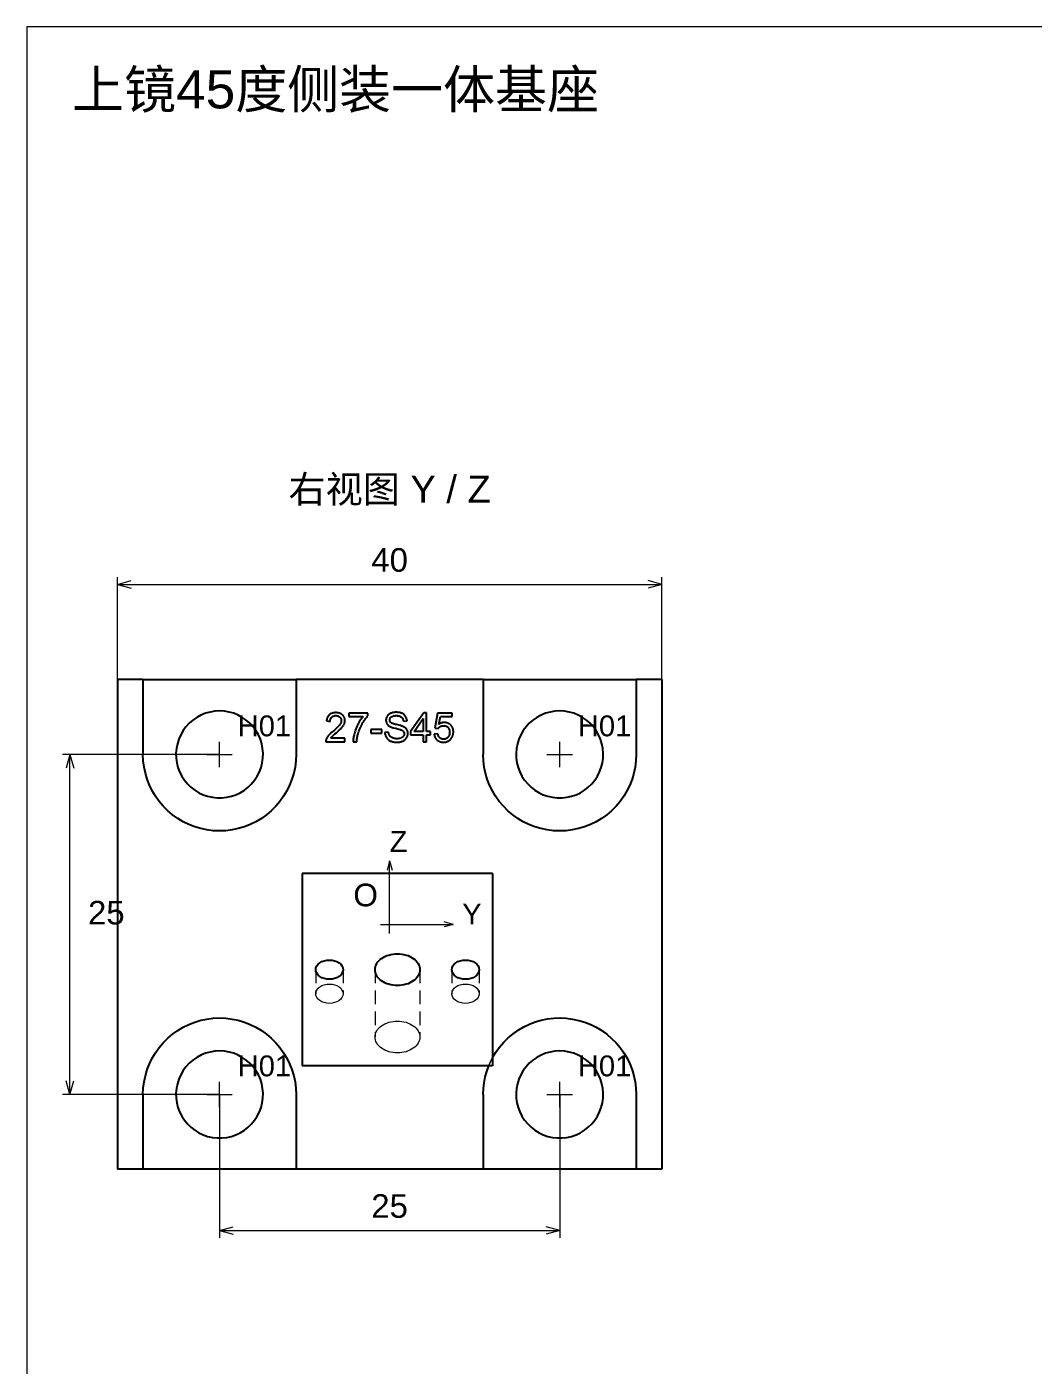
# Paper-space layout '01_三视图' of a CAD drawing. Header units: millimetres. Extents: x 8 to 452, y 8 to 289.
# Drawn here: x 8 to 119, y 141.4 to 289 of the extents above; entities that cross this region are included whole.
import ezdxf
from ezdxf.enums import TextEntityAlignment as Align

# ---------------------------------------------------------------- set-up
doc = ezdxf.new("R2010")
doc.units = ezdxf.units.MM
doc.linetypes.add('S45_HIDDEN', pattern=[2.3, 1.5, -0.8])
for name, color, linetype, lineweight in [('ANNOTATIONS', 7, 'CONTINUOUS', 18), ('HIDDEN', 7, 'S45_HIDDEN', 13), ('VISIBLE', 7, 'CONTINUOUS', 25)]:
    doc.layers.add(name, color=color, linetype=linetype, lineweight=lineweight)
doc.styles.add('CJK', font='Arial Unicode.ttf')

psp = doc.layouts.new('01_三视图')

# ---------------------------------------------------------------- linework, layer by layer
at = {"layer": 'ANNOTATIONS'}
for p, q in [((412, 289), (8, 289)), ((8, 289), (8, 8)), ((18, 217), (18, 228.3)), ((18, 227.5), (19.5, 227.92)), ((18, 227.5), (78, 227.5)), ((18, 227.5), (19.5, 227.08)), ((78, 227.5), (76.5, 227.92)), ((78, 227.5), (76.5, 227.08)), ((78, 217), (78, 228.3)), ((29.25, 207.35), (29.25, 210.15)), ((66.75, 207.35), (66.75, 210.15)), ((29.25, 208.75), (11.95, 208.75)), ((12.75, 208.75), (12.33, 207.25)), ((12.75, 171.25), (12.75, 208.75)), ((12.75, 208.75), (13.17, 207.25)), ((27.85, 208.75), (30.65, 208.75)), ((65.35, 208.75), (68.15, 208.75)), ((48, 197), (47.72, 196)), ((48, 190), (48, 197)), ((48, 197), (48.28, 196)), ((48, 189), (48, 191)), ((47, 190), (49, 190)), ((48, 190), (55, 190)), ((55, 190), (54, 190.28)), ((55, 190), (54, 189.72)), ((12.75, 171.25), (12.33, 172.75)), ((12.75, 171.25), (13.17, 172.75)), ((29.25, 171.25), (11.95, 171.25)), ((27.85, 171.25), (30.65, 171.25)), ((29.25, 169.85), (29.25, 172.65)), ((29.25, 171.25), (29.25, 155.45)), ((65.35, 171.25), (68.15, 171.25)), ((66.75, 169.85), (66.75, 172.65)), ((66.75, 171.25), (66.75, 155.45)), ((29.25, 156.25), (30.75, 156.67)), ((66.75, 156.25), (65.25, 156.67)), ((29.25, 156.25), (66.75, 156.25)), ((29.25, 156.25), (30.75, 155.83)), ((66.75, 156.25), (65.25, 155.83))]:
    psp.add_line(p, q, dxfattribs=at)
at = {"layer": 'HIDDEN'}
for points in [[(78, 217), (18, 217)], [(59.36, 175.33), (59.36, 195.62)], [(39.85, 185.01), (39.85, 182.36)], [(42.87, 185.01), (42.87, 182.36)], [(46.39, 185.01), (46.39, 177.59)], [(51.34, 185.01), (51.34, 177.59)], [(54.85, 185.01), (54.85, 182.36)], [(57.87, 185.01), (57.87, 182.36)], [(39.85, 182.36), (39.88, 182.57), (39.97, 182.77), (40.11, 182.96), (40.3, 183.12), (40.52, 183.25), (40.79, 183.35), (41.07, 183.41), (41.36, 183.43), (41.66, 183.41), (41.94, 183.35), (42.2, 183.25), (42.43, 183.12), (42.62, 182.96), (42.75, 182.77), (42.84, 182.57), (42.87, 182.36)], [(54.85, 182.36), (54.88, 182.57), (54.97, 182.77), (55.11, 182.96), (55.3, 183.12), (55.52, 183.25), (55.79, 183.35), (56.07, 183.41), (56.36, 183.43), (56.66, 183.41), (56.94, 183.35), (57.2, 183.25), (57.43, 183.12), (57.62, 182.96), (57.75, 182.77), (57.84, 182.57), (57.87, 182.36)], [(41.36, 181.3), (41.07, 181.32), (40.79, 181.38), (40.52, 181.48), (40.3, 181.61), (40.11, 181.77), (39.97, 181.96), (39.88, 182.16), (39.85, 182.36)], [(42.87, 182.36), (42.84, 182.16), (42.75, 181.96), (42.62, 181.77), (42.43, 181.61), (42.2, 181.48), (41.94, 181.38), (41.66, 181.32), (41.36, 181.3)], [(56.36, 181.3), (56.07, 181.32), (55.79, 181.38), (55.52, 181.48), (55.3, 181.61), (55.11, 181.77), (54.97, 181.96), (54.88, 182.16), (54.85, 182.36)], [(57.87, 182.36), (57.84, 182.16), (57.75, 181.96), (57.62, 181.77), (57.43, 181.61), (57.2, 181.48), (56.94, 181.38), (56.66, 181.32), (56.36, 181.3)], [(46.39, 177.59), (46.4, 177.76), (46.43, 177.93), (46.49, 178.1), (46.58, 178.26), (46.68, 178.42), (46.8, 178.56), (46.95, 178.7), (47.11, 178.83), (47.29, 178.94), (47.49, 179.05), (47.7, 179.13), (47.91, 179.21), (48.14, 179.27), (48.38, 179.31), (48.62, 179.33), (48.86, 179.34), (49.1, 179.33), (49.34, 179.31), (49.58, 179.27), (49.81, 179.21), (50.03, 179.13), (50.24, 179.05), (50.43, 178.94), (50.61, 178.83), (50.78, 178.7), (50.92, 178.56), (51.04, 178.42), (51.15, 178.26), (51.23, 178.1), (51.29, 177.93), (51.33, 177.76), (51.34, 177.59)], [(58.31, 171.25), (58.34, 171.95), (58.43, 172.64), (58.57, 173.32), (58.77, 173.99), (59.02, 174.64), (59.33, 175.27), (59.69, 175.86), (60.09, 176.43), (60.54, 176.96), (61.04, 177.46), (61.57, 177.91), (62.14, 178.31), (62.73, 178.67), (63.36, 178.98), (64.01, 179.23), (64.68, 179.43), (65.36, 179.57), (66.05, 179.66), (66.75, 179.69), (67.45, 179.66), (68.14, 179.57), (68.82, 179.43), (69.49, 179.23), (70.14, 178.98), (70.77, 178.67), (71.36, 178.31), (71.93, 177.91), (72.46, 177.46), (72.96, 176.96), (73.41, 176.43), (73.81, 175.86), (74.17, 175.27), (74.48, 174.64), (74.73, 173.99), (74.93, 173.32), (75.07, 172.64), (75.16, 171.95), (75.19, 171.25)], [(48.86, 175.84), (48.62, 175.85), (48.38, 175.87), (48.14, 175.92), (47.91, 175.97), (47.7, 176.05), (47.49, 176.14), (47.29, 176.24), (47.11, 176.35), (46.95, 176.48), (46.8, 176.62), (46.68, 176.77), (46.58, 176.92), (46.49, 177.08), (46.43, 177.25), (46.4, 177.42), (46.39, 177.59)], [(51.34, 177.59), (51.33, 177.42), (51.29, 177.25), (51.23, 177.08), (51.15, 176.92), (51.04, 176.77), (50.92, 176.62), (50.78, 176.48), (50.61, 176.35), (50.43, 176.24), (50.24, 176.14), (50.03, 176.05), (49.81, 175.97), (49.58, 175.92), (49.34, 175.87), (49.1, 175.85), (48.86, 175.84)], [(58.93, 174.41), (38.36, 174.41)], [(58.93, 174.41), (59.13, 174.87), (59.36, 175.33)], [(58.93, 174.41), (59.36, 174.41)], [(59.36, 174.41), (59.36, 175.33)], [(78, 163), (18, 163)]]:
    psp.add_lwpolyline(points, dxfattribs=at)
at = {"layer": 'VISIBLE'}
for points in [[(20.81, 217), (18, 217)], [(18, 217), (18, 163)], [(20.81, 217), (37.69, 217)], [(20.81, 217), (20.81, 208.75)], [(58.31, 217), (37.69, 217)], [(37.69, 217), (37.69, 208.75)], [(58.31, 217), (75.19, 217)], [(58.31, 217), (58.31, 208.75)], [(78, 217), (75.19, 217)], [(75.19, 217), (75.19, 208.75)], [(78, 217), (78, 163)], [(29.25, 213.55), (28.72, 213.52), (28.2, 213.43), (27.69, 213.29), (27.2, 213.09), (26.74, 212.84), (26.3, 212.54), (25.9, 212.19), (25.54, 211.8), (25.23, 211.38), (24.97, 210.92), (24.75, 210.43), (24.6, 209.93), (24.5, 209.41), (24.45, 208.88), (24.47, 208.35), (24.54, 207.83), (24.67, 207.32), (24.85, 206.82), (25.09, 206.35), (25.38, 205.91), (25.72, 205.5), (26.1, 205.13), (26.51, 204.81), (26.97, 204.53), (27.44, 204.3), (27.94, 204.13), (28.46, 204.02), (28.99, 203.96), (29.51, 203.96), (30.04, 204.02), (30.56, 204.13), (31.06, 204.3), (31.53, 204.53), (31.99, 204.81), (32.4, 205.13), (32.78, 205.5), (33.12, 205.91), (33.41, 206.35), (33.65, 206.82), (33.83, 207.32), (33.96, 207.83), (34.03, 208.35), (34.05, 208.88), (34, 209.41), (33.9, 209.93), (33.75, 210.43), (33.53, 210.92), (33.27, 211.38), (32.96, 211.8), (32.6, 212.19), (32.2, 212.54), (31.76, 212.84), (31.3, 213.09), (30.81, 213.29), (30.3, 213.43), (29.78, 213.52), (29.25, 213.55)], [(41.07, 212.6), (41.06, 212.54)], [(41.08, 212.65), (41.07, 212.6)], [(41.09, 212.7), (41.08, 212.65)], [(41.11, 212.74), (41.09, 212.7)], [(41.12, 212.79), (41.11, 212.74)], [(41.14, 212.83), (41.12, 212.79)], [(41.16, 212.87), (41.14, 212.83)], [(41.18, 212.92), (41.16, 212.87)], [(41.21, 212.95), (41.18, 212.92)], [(41.23, 212.99), (41.21, 212.95)], [(41.26, 213.03), (41.23, 212.99)], [(41.29, 213.06), (41.26, 213.03)], [(41.32, 213.09), (41.29, 213.06)], [(41.35, 213.12), (41.32, 213.09)], [(41.39, 213.15), (41.35, 213.12)], [(41.42, 213.18), (41.39, 213.15)], [(41.46, 213.2), (41.42, 213.18)], [(41.5, 213.23), (41.46, 213.2)], [(41.46, 212.54), (41.47, 212.6)], [(41.47, 212.6), (41.49, 212.66)], [(41.49, 212.66), (41.51, 212.72)], [(41.54, 213.25), (41.5, 213.23)], [(41.51, 212.72), (41.54, 212.77)], [(41.58, 213.27), (41.54, 213.25)], [(41.54, 212.77), (41.58, 212.82)], [(41.63, 213.28), (41.58, 213.27)], [(41.58, 212.82), (41.62, 212.86)], [(41.62, 212.86), (41.66, 212.9)], [(41.67, 213.3), (41.63, 213.28)], [(41.66, 212.9), (41.71, 212.94)], [(41.72, 213.31), (41.67, 213.3)], [(41.71, 212.94), (41.76, 212.97)], [(41.76, 213.33), (41.72, 213.31)], [(41.81, 213.34), (41.76, 213.33)], [(41.76, 212.97), (41.82, 212.99)], [(41.86, 213.34), (41.81, 213.34)], [(41.82, 212.99), (41.87, 213.01)], [(41.91, 213.35), (41.86, 213.34)], [(41.87, 213.01), (41.94, 213.02)], [(41.97, 213.35), (41.91, 213.35)], [(41.94, 213.02), (42, 213.03)], [(42.02, 213.36), (41.97, 213.35)], [(42, 213.03), (42.07, 213.03)], [(42.08, 213.36), (42.02, 213.36)], [(42.07, 213.03), (42.14, 213.03)], [(42.14, 213.36), (42.08, 213.36)], [(42.19, 213.35), (42.14, 213.36)], [(42.14, 213.03), (42.2, 213.02)], [(42.24, 213.35), (42.19, 213.35)], [(42.2, 213.02), (42.26, 213.01)], [(42.3, 213.34), (42.24, 213.35)], [(42.26, 213.01), (42.31, 212.99)], [(42.35, 213.33), (42.3, 213.34)], [(42.31, 212.99), (42.37, 212.97)], [(42.4, 213.32), (42.35, 213.33)], [(42.37, 212.97), (42.41, 212.94)], [(42.44, 213.31), (42.4, 213.32)], [(42.41, 212.94), (42.46, 212.91)], [(42.49, 213.29), (42.44, 213.31)], [(42.46, 212.91), (42.5, 212.87)], [(42.54, 213.28), (42.49, 213.29)], [(42.5, 212.87), (42.54, 212.83)], [(42.58, 213.26), (42.54, 213.28)], [(42.54, 212.83), (42.58, 212.79)], [(42.62, 213.24), (42.58, 213.26)], [(42.58, 212.79), (42.61, 212.74)], [(42.61, 212.74), (42.63, 212.7)], [(42.66, 213.22), (42.62, 213.24)], [(42.63, 212.7), (42.65, 212.65)], [(42.65, 212.65), (42.66, 212.59)], [(42.7, 213.19), (42.66, 213.22)], [(42.66, 212.59), (42.67, 212.54)], [(42.74, 213.16), (42.7, 213.19)], [(42.77, 213.13), (42.74, 213.16)], [(42.81, 213.1), (42.77, 213.13)], [(42.84, 213.07), (42.81, 213.1)], [(42.87, 213.04), (42.84, 213.07)], [(42.9, 213), (42.87, 213.04)], [(42.92, 212.97), (42.9, 213)], [(42.95, 212.93), (42.92, 212.97)], [(42.97, 212.9), (42.95, 212.93)], [(42.99, 212.86), (42.97, 212.9)], [(43.01, 212.82), (42.99, 212.86)], [(43.02, 212.78), (43.01, 212.82)], [(43.04, 212.74), (43.02, 212.78)], [(43.05, 212.7), (43.04, 212.74)], [(43.06, 212.65), (43.05, 212.7)], [(43.06, 212.61), (43.06, 212.65)], [(43.07, 212.56), (43.06, 212.61)], [(43.07, 212.52), (43.07, 212.56)], [(43.52, 213.3), (43.52, 212.93)], [(45.59, 213.3), (43.52, 213.3)], [(43.52, 212.93), (45.09, 212.93)], [(44.87, 212.65), (44.8, 212.55)], [(44.94, 212.75), (44.87, 212.65)], [(45.01, 212.84), (44.94, 212.75)], [(45.09, 212.93), (45.01, 212.84)], [(45.21, 212.51), (45.29, 212.62)], [(45.29, 212.62), (45.36, 212.73)], [(45.36, 212.73), (45.44, 212.82)], [(45.44, 212.82), (45.51, 212.92)], [(45.51, 212.92), (45.59, 213)], [(45.59, 213), (45.59, 213.3)], [(47.61, 212.64), (47.6, 212.58)], [(47.6, 212.58), (47.6, 212.52)], [(47.62, 212.7), (47.61, 212.64)], [(47.63, 212.75), (47.62, 212.7)], [(47.65, 212.81), (47.63, 212.75)], [(47.68, 212.87), (47.65, 212.81)], [(47.7, 212.92), (47.68, 212.87)], [(47.74, 212.97), (47.7, 212.92)], [(47.77, 213.02), (47.74, 212.97)], [(47.81, 213.07), (47.77, 213.02)], [(47.86, 213.12), (47.81, 213.07)], [(47.91, 213.16), (47.86, 213.12)], [(47.96, 213.2), (47.91, 213.16)], [(48.01, 213.23), (47.96, 213.2)], [(48.07, 213.26), (48.01, 213.23)], [(48.01, 212.6), (48.02, 212.64)], [(48.01, 212.55), (48.01, 212.6)], [(48.02, 212.64), (48.03, 212.69)], [(48.03, 212.69), (48.05, 212.73)], [(48.05, 212.73), (48.07, 212.77)], [(48.14, 213.29), (48.07, 213.26)], [(48.07, 212.77), (48.11, 212.81)], [(48.11, 212.81), (48.14, 212.85)], [(48.2, 213.32), (48.14, 213.29)], [(48.14, 212.85), (48.18, 212.89)], [(48.18, 212.89), (48.2, 212.9)], [(48.27, 213.34), (48.2, 213.32)], [(48.2, 212.9), (48.23, 212.92)], [(48.23, 212.92), (48.28, 212.95)], [(48.34, 213.36), (48.27, 213.34)], [(48.28, 212.95), (48.34, 212.97)], [(48.42, 213.37), (48.34, 213.36)], [(48.34, 212.97), (48.41, 212.99)], [(48.41, 212.99), (48.48, 213.01)], [(48.49, 213.38), (48.42, 213.37)], [(48.48, 213.01), (48.56, 213.02)], [(48.57, 213.39), (48.49, 213.38)], [(48.56, 213.02), (48.65, 213.03)], [(48.64, 213.4), (48.57, 213.39)], [(48.72, 213.4), (48.64, 213.4)], [(48.65, 213.03), (48.74, 213.03)], [(48.81, 213.4), (48.72, 213.4)], [(48.74, 213.03), (48.83, 213.03)], [(48.89, 213.39), (48.81, 213.4)], [(48.83, 213.03), (48.91, 213.02)], [(48.98, 213.38), (48.89, 213.39)], [(48.91, 213.02), (48.99, 213.01)], [(49.06, 213.37), (48.98, 213.38)], [(48.99, 213.01), (49.06, 212.99)], [(49.13, 213.36), (49.06, 213.37)], [(49.06, 212.99), (49.13, 212.97)], [(49.21, 213.34), (49.13, 213.36)], [(49.13, 212.97), (49.19, 212.94)], [(49.19, 212.94), (49.25, 212.91)], [(49.28, 213.31), (49.21, 213.34)], [(49.25, 212.91), (49.3, 212.87)], [(49.35, 213.29), (49.28, 213.31)], [(49.3, 212.87), (49.34, 212.83)], [(49.34, 212.83), (49.38, 212.79)], [(49.41, 213.26), (49.35, 213.29)], [(49.38, 212.79), (49.42, 212.74)], [(49.48, 213.22), (49.41, 213.26)], [(49.42, 212.74), (49.45, 212.68)], [(49.45, 212.68), (49.47, 212.62)], [(49.47, 212.62), (49.49, 212.56)], [(49.53, 213.18), (49.48, 213.22)], [(49.59, 213.14), (49.53, 213.18)], [(49.64, 213.1), (49.59, 213.14)], [(49.68, 213.05), (49.64, 213.1)], [(49.73, 213), (49.68, 213.05)], [(49.77, 212.95), (49.73, 213)], [(49.8, 212.89), (49.77, 212.95)], [(49.83, 212.83), (49.8, 212.89)], [(49.86, 212.77), (49.83, 212.83)], [(49.88, 212.71), (49.86, 212.77)], [(49.9, 212.65), (49.88, 212.71)], [(49.91, 212.58), (49.9, 212.65)], [(49.92, 212.52), (49.91, 212.58)], [(51.76, 213.35), (50.31, 211.28)], [(50.69, 211.28), (51.69, 212.72)], [(51.69, 212.72), (51.69, 211.28)], [(52.08, 213.35), (51.76, 213.35)], [(52.08, 211.28), (52.08, 213.35)], [(53.29, 213.3), (52.98, 211.66)], [(54.88, 213.3), (53.29, 213.3)], [(53.44, 212.07), (53.61, 212.93)], [(53.61, 212.93), (54.88, 212.93)], [(54.88, 212.93), (54.88, 213.3)], [(66.75, 213.55), (66.22, 213.52), (65.7, 213.43), (65.19, 213.29), (64.7, 213.09), (64.24, 212.84), (63.8, 212.54), (63.4, 212.19), (63.04, 211.8), (62.73, 211.38), (62.47, 210.92), (62.25, 210.43), (62.1, 209.93), (62, 209.41), (61.95, 208.88), (61.97, 208.35), (62.04, 207.83), (62.17, 207.32), (62.35, 206.82), (62.59, 206.35), (62.88, 205.91), (63.22, 205.5), (63.6, 205.13), (64.01, 204.81), (64.47, 204.53), (64.94, 204.3), (65.44, 204.13), (65.96, 204.02), (66.49, 203.96), (67.01, 203.96), (67.54, 204.02), (68.06, 204.13), (68.56, 204.3), (69.03, 204.53), (69.49, 204.81), (69.9, 205.13), (70.28, 205.5), (70.62, 205.91), (70.91, 206.35), (71.15, 206.82), (71.33, 207.32), (71.46, 207.83), (71.53, 208.35), (71.55, 208.88), (71.5, 209.41), (71.4, 209.93), (71.25, 210.43), (71.03, 210.92), (70.77, 211.38), (70.46, 211.8), (70.1, 212.19), (69.7, 212.54), (69.26, 212.84), (68.8, 213.09), (68.31, 213.29), (67.8, 213.43), (67.28, 213.52), (66.75, 213.55)], [(41.05, 212.49), (41.04, 212.44)], [(41.04, 212.44), (41.45, 212.39)], [(41.06, 212.54), (41.05, 212.49)], [(41.45, 212.47), (41.46, 212.54)], [(41.45, 212.39), (41.45, 212.47)], [(41.56, 211.14), (41.49, 211.08)], [(41.63, 211.2), (41.56, 211.14)], [(41.79, 211.33), (41.63, 211.2)], [(41.91, 211.44), (41.79, 211.33)], [(42.02, 211.54), (41.91, 211.44)], [(41.97, 211.01), (42.13, 211.14)], [(42.13, 211.63), (42.02, 211.54)], [(42.22, 211.72), (42.13, 211.63)], [(42.13, 211.14), (42.33, 211.31)], [(42.3, 211.8), (42.22, 211.72)], [(42.38, 211.87), (42.3, 211.8)], [(42.33, 211.31), (42.49, 211.46)], [(42.44, 211.95), (42.38, 211.87)], [(42.49, 212.01), (42.44, 211.95)], [(42.53, 212.07), (42.49, 212.01)], [(42.49, 211.46), (42.63, 211.59)], [(42.57, 212.13), (42.53, 212.07)], [(42.6, 212.19), (42.57, 212.13)], [(42.63, 212.25), (42.6, 212.19)], [(42.65, 212.31), (42.63, 212.25)], [(42.63, 211.59), (42.69, 211.65)], [(42.66, 212.37), (42.65, 212.31)], [(42.67, 212.43), (42.66, 212.37)], [(42.67, 212.54), (42.67, 212.48)], [(42.67, 212.48), (42.67, 212.43)], [(42.69, 211.65), (42.74, 211.71)], [(42.74, 211.71), (42.78, 211.76)], [(42.78, 211.76), (42.82, 211.81)], [(42.82, 211.81), (42.86, 211.86)], [(42.86, 211.86), (42.89, 211.91)], [(42.89, 211.91), (42.92, 211.95)], [(42.92, 211.95), (42.95, 212)], [(42.95, 212), (42.97, 212.05)], [(42.97, 212.05), (43, 212.1)], [(43, 212.1), (43.01, 212.14)], [(43.01, 212.14), (43.03, 212.19)], [(43.03, 212.19), (43.04, 212.24)], [(43.04, 212.24), (43.05, 212.28)], [(43.05, 212.28), (43.06, 212.33)], [(43.06, 212.33), (43.07, 212.38)], [(43.07, 212.47), (43.07, 212.52)], [(43.07, 212.42), (43.07, 212.47)], [(43.07, 212.38), (43.07, 212.42)], [(44.16, 211.2), (44.12, 211.06)], [(44.2, 211.33), (44.16, 211.2)], [(44.24, 211.46), (44.2, 211.33)], [(44.29, 211.59), (44.24, 211.46)], [(44.34, 211.72), (44.29, 211.59)], [(44.4, 211.84), (44.34, 211.72)], [(44.46, 211.97), (44.4, 211.84)], [(44.52, 212.09), (44.46, 211.97)], [(44.59, 212.21), (44.52, 212.09)], [(44.52, 211.03), (44.57, 211.17)], [(44.57, 211.17), (44.61, 211.31)], [(44.66, 212.33), (44.59, 212.21)], [(44.61, 211.31), (44.67, 211.45)], [(44.73, 212.44), (44.66, 212.33)], [(44.67, 211.45), (44.72, 211.59)], [(44.72, 211.59), (44.78, 211.73)], [(44.8, 212.55), (44.73, 212.44)], [(44.78, 211.73), (44.85, 211.87)], [(44.85, 211.87), (44.91, 212)], [(44.91, 212), (44.99, 212.14)], [(44.99, 212.14), (45.06, 212.27)], [(45.06, 212.27), (45.14, 212.39)], [(45.14, 212.39), (45.21, 212.51)], [(45.93, 211.51), (45.93, 211.11)], [(47.14, 211.51), (45.93, 211.51)], [(45.93, 211.11), (47.14, 211.11)], [(47.14, 211.11), (47.14, 211.51)], [(47.88, 211.21), (47.48, 211.18)], [(47.48, 211.18), (47.48, 211.1)], [(47.48, 211.1), (47.49, 211.02)], [(47.6, 212.52), (47.6, 212.47)], [(47.6, 212.47), (47.61, 212.41)], [(47.61, 212.41), (47.62, 212.36)], [(47.62, 212.36), (47.63, 212.31)], [(47.63, 212.31), (47.64, 212.26)], [(47.64, 212.26), (47.66, 212.21)], [(47.66, 212.21), (47.69, 212.17)], [(47.69, 212.17), (47.71, 212.12)], [(47.71, 212.12), (47.74, 212.08)], [(47.74, 212.08), (47.77, 212.04)], [(47.77, 212.04), (47.81, 212)], [(47.81, 212), (47.85, 211.96)], [(47.85, 211.96), (47.9, 211.92)], [(47.88, 211.16), (47.88, 211.21)], [(47.89, 211.1), (47.88, 211.16)], [(47.91, 211.05), (47.89, 211.1)], [(47.9, 211.92), (47.95, 211.89)], [(47.95, 211.89), (48, 211.86)], [(48, 211.86), (48.05, 211.83)], [(48.01, 212.51), (48.01, 212.55)], [(48.01, 212.47), (48.01, 212.51)], [(48.02, 212.43), (48.01, 212.47)], [(48.04, 212.39), (48.02, 212.43)], [(48.05, 212.36), (48.04, 212.39)], [(48.08, 212.33), (48.05, 212.36)], [(48.05, 211.83), (48.1, 211.8)], [(48.1, 212.29), (48.08, 212.33)], [(48.13, 212.27), (48.1, 212.29)], [(48.1, 211.8), (48.16, 211.78)], [(48.15, 212.25), (48.13, 212.27)], [(48.17, 212.24), (48.15, 212.25)], [(48.16, 211.78), (48.22, 211.75)], [(48.22, 212.21), (48.17, 212.24)], [(48.28, 212.18), (48.22, 212.21)], [(48.22, 211.75), (48.29, 211.73)], [(48.35, 212.15), (48.28, 212.18)], [(48.29, 211.73), (48.38, 211.7)], [(48.44, 212.13), (48.35, 212.15)], [(48.38, 211.7), (48.46, 211.68)], [(48.53, 212.1), (48.44, 212.13)], [(48.46, 211.68), (48.67, 211.63)], [(48.64, 212.07), (48.53, 212.1)], [(48.77, 212.04), (48.64, 212.07)], [(48.67, 211.63), (48.87, 211.58)], [(49, 211.98), (48.77, 212.04)], [(48.87, 211.58), (49.03, 211.54)], [(49.2, 211.93), (49, 211.98)], [(49.03, 211.54), (49.15, 211.5)], [(49.15, 211.5), (49.24, 211.47)], [(49.28, 211.9), (49.2, 211.93)], [(49.24, 211.47), (49.28, 211.45)], [(49.36, 211.88), (49.28, 211.9)], [(49.28, 211.45), (49.33, 211.43)], [(49.33, 211.43), (49.37, 211.41)], [(49.42, 211.86), (49.36, 211.88)], [(49.37, 211.41), (49.41, 211.39)], [(49.41, 211.39), (49.44, 211.36)], [(49.47, 211.83), (49.42, 211.86)], [(49.44, 211.36), (49.47, 211.34)], [(49.54, 211.8), (49.47, 211.83)], [(49.47, 211.34), (49.5, 211.31)], [(49.49, 212.56), (49.51, 212.49)], [(49.5, 211.31), (49.52, 211.28)], [(49.51, 212.49), (49.52, 212.42)], [(49.52, 212.42), (49.92, 212.45)], [(49.52, 211.28), (49.54, 211.25)], [(49.6, 211.77), (49.54, 211.8)], [(49.54, 211.25), (49.56, 211.22)], [(49.56, 211.22), (49.58, 211.19)], [(49.58, 211.19), (49.59, 211.16)], [(49.59, 211.16), (49.6, 211.13)], [(49.66, 211.73), (49.6, 211.77)], [(49.6, 211.13), (49.61, 211.09)], [(49.61, 211.09), (49.61, 211.06)], [(49.72, 211.69), (49.66, 211.73)], [(49.77, 211.65), (49.72, 211.69)], [(49.81, 211.6), (49.77, 211.65)], [(49.85, 211.56), (49.81, 211.6)], [(49.89, 211.51), (49.85, 211.56)], [(49.92, 211.46), (49.89, 211.51)], [(49.92, 212.45), (49.92, 212.52)], [(49.94, 211.41), (49.92, 211.46)], [(49.97, 211.35), (49.94, 211.41)], [(49.98, 211.3), (49.97, 211.35)], [(50, 211.24), (49.98, 211.3)], [(50.01, 211.18), (50, 211.24)], [(50.02, 211.12), (50.01, 211.18)], [(50.02, 211.06), (50.02, 211.12)], [(50.31, 211.28), (50.31, 210.92)], [(51.69, 211.28), (50.69, 211.28)], [(52.51, 211.28), (52.08, 211.28)], [(52.51, 210.92), (52.51, 211.28)], [(52.98, 211.66), (53.35, 211.62)], [(53.35, 211.62), (53.38, 211.65)], [(53.38, 211.65), (53.4, 211.68)], [(53.4, 211.68), (53.43, 211.71)], [(53.43, 211.71), (53.46, 211.74)], [(53.51, 212.12), (53.44, 212.07)], [(53.46, 211.74), (53.49, 211.77)], [(53.49, 211.77), (53.52, 211.79)], [(53.58, 212.16), (53.51, 212.12)], [(53.52, 211.79), (53.56, 211.82)], [(53.56, 211.82), (53.59, 211.84)], [(53.66, 212.19), (53.58, 212.16)], [(53.59, 211.84), (53.63, 211.86)], [(53.63, 211.86), (53.67, 211.88)], [(53.73, 212.22), (53.66, 212.19)], [(53.67, 211.88), (53.71, 211.89)], [(53.71, 211.89), (53.75, 211.9)], [(53.81, 212.24), (53.73, 212.22)], [(53.75, 211.9), (53.8, 211.91)], [(53.8, 211.91), (53.84, 211.92)], [(53.88, 212.26), (53.81, 212.24)], [(53.84, 211.92), (53.89, 211.92)], [(53.96, 212.27), (53.88, 212.26)], [(53.89, 211.92), (53.93, 211.92)], [(53.93, 211.92), (54.01, 211.92)], [(54.04, 212.27), (53.96, 212.27)], [(54.01, 211.92), (54.08, 211.91)], [(54.09, 212.27), (54.04, 212.27)], [(54.08, 211.91), (54.15, 211.9)], [(54.14, 212.27), (54.09, 212.27)], [(54.19, 212.26), (54.14, 212.27)], [(54.15, 211.9), (54.21, 211.88)], [(54.24, 212.25), (54.19, 212.26)], [(54.21, 211.88), (54.27, 211.85)], [(54.29, 212.24), (54.24, 212.25)], [(54.27, 211.85), (54.33, 211.82)], [(54.33, 212.23), (54.29, 212.24)], [(54.38, 212.21), (54.33, 212.23)], [(54.33, 211.82), (54.38, 211.78)], [(54.42, 212.2), (54.38, 212.21)], [(54.38, 211.78), (54.43, 211.73)], [(54.47, 212.18), (54.42, 212.2)], [(54.43, 211.73), (54.45, 211.71)], [(54.45, 211.71), (54.47, 211.68)], [(54.51, 212.16), (54.47, 212.18)], [(54.47, 211.68), (54.49, 211.65)], [(54.49, 211.65), (54.51, 211.62)], [(54.55, 212.13), (54.51, 212.16)], [(54.51, 211.62), (54.53, 211.6)], [(54.53, 211.6), (54.54, 211.57)], [(54.54, 211.57), (54.57, 211.5)], [(54.59, 212.11), (54.55, 212.13)], [(54.57, 211.5), (54.59, 211.43)], [(54.63, 212.08), (54.59, 212.11)], [(54.59, 211.43), (54.6, 211.36)], [(54.6, 211.36), (54.61, 211.28)], [(54.61, 211.12), (54.6, 211.03)], [(54.61, 211.28), (54.62, 211.2)], [(54.62, 211.2), (54.61, 211.12)], [(54.67, 212.05), (54.63, 212.08)], [(54.71, 212.02), (54.67, 212.05)], [(54.74, 211.98), (54.71, 212.02)], [(54.78, 211.94), (54.74, 211.98)], [(54.81, 211.91), (54.78, 211.94)], [(54.84, 211.87), (54.81, 211.91)], [(54.87, 211.83), (54.84, 211.87)], [(54.9, 211.78), (54.87, 211.83)], [(54.92, 211.74), (54.9, 211.78)], [(54.94, 211.7), (54.92, 211.74)], [(54.96, 211.65), (54.94, 211.7)], [(54.98, 211.6), (54.96, 211.65)], [(54.99, 211.55), (54.98, 211.6)], [(55, 211.5), (54.99, 211.55)], [(55.01, 211.45), (55, 211.5)], [(55.02, 211.4), (55.01, 211.45)], [(55.03, 211.35), (55.02, 211.4)], [(55.02, 211.08), (55.03, 211.13)], [(55.03, 211.29), (55.03, 211.35)], [(55.03, 211.24), (55.03, 211.29)], [(55.03, 211.18), (55.03, 211.24)], [(55.03, 211.13), (55.03, 211.18)], [(40.98, 210.29), (40.97, 210.22)], [(40.97, 210.22), (40.97, 210.15)], [(40.97, 210.15), (43.08, 210.15)], [(40.99, 210.36), (40.98, 210.29)], [(41.01, 210.43), (40.99, 210.36)], [(41.04, 210.48), (41.01, 210.43)], [(41.06, 210.53), (41.04, 210.48)], [(41.09, 210.59), (41.06, 210.53)], [(41.12, 210.64), (41.09, 210.59)], [(41.15, 210.69), (41.12, 210.64)], [(41.19, 210.75), (41.15, 210.69)], [(41.23, 210.8), (41.19, 210.75)], [(41.27, 210.85), (41.23, 210.8)], [(41.32, 210.9), (41.27, 210.85)], [(41.37, 210.96), (41.32, 210.9)], [(41.43, 211.02), (41.37, 210.96)], [(41.49, 211.08), (41.43, 211.02)], [(41.51, 210.53), (41.55, 210.58)], [(43.08, 210.53), (41.51, 210.53)], [(41.55, 210.58), (41.59, 210.64)], [(41.59, 210.64), (41.63, 210.69)], [(41.63, 210.69), (41.68, 210.74)], [(41.68, 210.74), (41.74, 210.81)], [(41.74, 210.81), (41.84, 210.9)], [(41.84, 210.9), (41.97, 211.01)], [(43.08, 210.15), (43.08, 210.53)], [(43.98, 210.35), (43.97, 210.25)], [(43.97, 210.25), (43.97, 210.15)], [(43.97, 210.15), (44.37, 210.15)], [(43.99, 210.46), (43.98, 210.35)], [(44.01, 210.57), (43.99, 210.46)], [(44.03, 210.69), (44.01, 210.57)], [(44.06, 210.81), (44.03, 210.69)], [(44.09, 210.93), (44.06, 210.81)], [(44.12, 211.06), (44.09, 210.93)], [(44.37, 210.15), (44.38, 210.27)], [(44.38, 210.27), (44.4, 210.39)], [(44.4, 210.39), (44.41, 210.5)], [(44.41, 210.5), (44.43, 210.61)], [(44.43, 210.61), (44.45, 210.72)], [(44.45, 210.72), (44.47, 210.83)], [(44.47, 210.83), (44.5, 210.93)], [(44.5, 210.93), (44.52, 211.03)], [(47.49, 211.02), (47.51, 210.95)], [(47.51, 210.95), (47.53, 210.88)], [(47.53, 210.88), (47.55, 210.81)], [(47.55, 210.81), (47.58, 210.74)], [(47.58, 210.74), (47.61, 210.67)], [(47.61, 210.67), (47.65, 210.61)], [(47.65, 210.61), (47.7, 210.54)], [(47.7, 210.54), (47.74, 210.49)], [(47.74, 210.49), (47.8, 210.43)], [(47.8, 210.43), (47.85, 210.38)], [(47.85, 210.38), (47.91, 210.34)], [(47.92, 211), (47.91, 211.05)], [(47.91, 210.34), (47.97, 210.3)], [(47.94, 210.95), (47.92, 211)], [(47.96, 210.9), (47.94, 210.95)], [(47.98, 210.86), (47.96, 210.9)], [(47.97, 210.3), (48.04, 210.26)], [(48.01, 210.82), (47.98, 210.86)], [(48.04, 210.78), (48.01, 210.82)], [(48.07, 210.75), (48.04, 210.78)], [(48.04, 210.26), (48.11, 210.23)], [(48.1, 210.71), (48.07, 210.75)], [(48.14, 210.68), (48.1, 210.71)], [(48.11, 210.23), (48.19, 210.2)], [(48.18, 210.65), (48.14, 210.68)], [(48.23, 210.62), (48.18, 210.65)], [(48.19, 210.2), (48.27, 210.17)], [(48.28, 210.6), (48.23, 210.62)], [(48.27, 210.17), (48.35, 210.15)], [(48.33, 210.57), (48.28, 210.6)], [(48.38, 210.55), (48.33, 210.57)], [(48.35, 210.15), (48.44, 210.13)], [(48.44, 210.53), (48.38, 210.55)], [(48.5, 210.52), (48.44, 210.53)], [(48.44, 210.13), (48.53, 210.12)], [(48.56, 210.5), (48.5, 210.52)], [(48.53, 210.12), (48.63, 210.11)], [(48.62, 210.49), (48.56, 210.5)], [(48.69, 210.48), (48.62, 210.49)], [(48.63, 210.11), (48.73, 210.1)], [(48.75, 210.48), (48.69, 210.48)], [(48.73, 210.1), (48.84, 210.1)], [(48.82, 210.48), (48.75, 210.48)], [(48.88, 210.48), (48.82, 210.48)], [(48.84, 210.1), (48.92, 210.1)], [(48.94, 210.48), (48.88, 210.48)], [(48.92, 210.1), (49, 210.11)], [(48.99, 210.49), (48.94, 210.48)], [(49.05, 210.5), (48.99, 210.49)], [(49, 210.11), (49.08, 210.12)], [(49.1, 210.51), (49.05, 210.5)], [(49.08, 210.12), (49.16, 210.13)], [(49.15, 210.52), (49.1, 210.51)], [(49.2, 210.53), (49.15, 210.52)], [(49.16, 210.13), (49.24, 210.15)], [(49.25, 210.55), (49.2, 210.53)], [(49.24, 210.15), (49.31, 210.17)], [(49.29, 210.57), (49.25, 210.55)], [(49.33, 210.59), (49.29, 210.57)], [(49.31, 210.17), (49.38, 210.2)], [(49.37, 210.61), (49.33, 210.59)], [(49.41, 210.64), (49.37, 210.61)], [(49.38, 210.2), (49.45, 210.23)], [(49.44, 210.66), (49.41, 210.64)], [(49.47, 210.69), (49.44, 210.66)], [(49.45, 210.23), (49.52, 210.26)], [(49.5, 210.72), (49.47, 210.69)], [(49.52, 210.75), (49.5, 210.72)], [(49.54, 210.78), (49.52, 210.75)], [(49.52, 210.26), (49.58, 210.29)], [(49.56, 210.81), (49.54, 210.78)], [(49.58, 210.84), (49.56, 210.81)], [(49.59, 210.88), (49.58, 210.84)], [(49.58, 210.29), (49.64, 210.33)], [(49.6, 210.91), (49.59, 210.88)], [(49.61, 210.95), (49.6, 210.91)], [(49.61, 211.06), (49.61, 211.02)], [(49.61, 211.02), (49.61, 210.98)], [(49.61, 210.98), (49.61, 210.95)], [(49.64, 210.33), (49.69, 210.38)], [(49.69, 210.38), (49.74, 210.42)], [(49.74, 210.42), (49.79, 210.47)], [(49.79, 210.47), (49.83, 210.52)], [(49.83, 210.52), (49.87, 210.58)], [(49.87, 210.58), (49.91, 210.63)], [(49.91, 210.63), (49.94, 210.69)], [(49.94, 210.69), (49.96, 210.75)], [(49.96, 210.75), (49.98, 210.81)], [(49.98, 210.81), (50, 210.87)], [(50, 210.87), (50.01, 210.93)], [(50.01, 210.93), (50.02, 210.99)], [(50.02, 210.99), (50.02, 211.06)], [(50.31, 210.92), (51.69, 210.92)], [(51.69, 210.92), (51.69, 210.15)], [(51.69, 210.15), (52.08, 210.15)], [(52.08, 210.92), (52.51, 210.92)], [(52.08, 210.15), (52.08, 210.92)], [(53.33, 211.03), (52.92, 210.99)], [(52.92, 210.99), (52.92, 210.94)], [(52.92, 210.94), (52.93, 210.89)], [(52.93, 210.89), (52.94, 210.84)], [(52.94, 210.84), (52.95, 210.8)], [(52.95, 210.8), (52.96, 210.75)], [(52.96, 210.75), (52.98, 210.71)], [(52.98, 210.71), (52.99, 210.67)], [(52.99, 210.67), (53.01, 210.63)], [(53.01, 210.63), (53.03, 210.59)], [(53.03, 210.59), (53.06, 210.55)], [(53.06, 210.55), (53.08, 210.51)], [(53.08, 210.51), (53.11, 210.48)], [(53.11, 210.48), (53.13, 210.44)], [(53.13, 210.44), (53.16, 210.41)], [(53.16, 210.41), (53.2, 210.37)], [(53.2, 210.37), (53.23, 210.34)], [(53.23, 210.34), (53.26, 210.31)], [(53.26, 210.31), (53.3, 210.29)], [(53.3, 210.29), (53.34, 210.26)], [(53.34, 210.95), (53.33, 211.03)], [(53.36, 210.88), (53.34, 210.95)], [(53.34, 210.26), (53.38, 210.24)], [(53.38, 210.82), (53.36, 210.88)], [(53.4, 210.76), (53.38, 210.82)], [(53.38, 210.24), (53.42, 210.22)], [(53.43, 210.71), (53.4, 210.76)], [(53.42, 210.22), (53.46, 210.2)], [(53.46, 210.66), (53.43, 210.71)], [(53.5, 210.61), (53.46, 210.66)], [(53.46, 210.2), (53.5, 210.18)], [(53.54, 210.57), (53.5, 210.61)], [(53.5, 210.18), (53.55, 210.16)], [(53.58, 210.54), (53.54, 210.57)], [(53.55, 210.16), (53.59, 210.15)], [(53.63, 210.51), (53.58, 210.54)], [(53.59, 210.15), (53.64, 210.13)], [(53.67, 210.48), (53.63, 210.51)], [(53.64, 210.13), (53.68, 210.12)], [(53.72, 210.46), (53.67, 210.48)], [(53.68, 210.12), (53.73, 210.12)], [(53.77, 210.44), (53.72, 210.46)], [(53.73, 210.12), (53.78, 210.11)], [(53.83, 210.43), (53.77, 210.44)], [(53.78, 210.11), (53.83, 210.1)], [(53.88, 210.42), (53.83, 210.43)], [(53.83, 210.1), (53.89, 210.1)], [(53.94, 210.42), (53.88, 210.42)], [(53.89, 210.1), (53.94, 210.1)], [(54.01, 210.43), (53.94, 210.42)], [(53.94, 210.1), (54.01, 210.1)], [(54.08, 210.44), (54.01, 210.43)], [(54.01, 210.1), (54.07, 210.11)], [(54.07, 210.11), (54.13, 210.11)], [(54.14, 210.45), (54.08, 210.44)], [(54.13, 210.11), (54.19, 210.12)], [(54.2, 210.48), (54.14, 210.45)], [(54.19, 210.12), (54.25, 210.14)], [(54.26, 210.51), (54.2, 210.48)], [(54.25, 210.14), (54.31, 210.15)], [(54.32, 210.54), (54.26, 210.51)], [(54.31, 210.15), (54.36, 210.17)], [(54.37, 210.59), (54.32, 210.54)], [(54.36, 210.17), (54.42, 210.2)], [(54.42, 210.64), (54.37, 210.59)], [(54.44, 210.66), (54.42, 210.64)], [(54.42, 210.2), (54.47, 210.22)], [(54.47, 210.69), (54.44, 210.66)], [(54.49, 210.72), (54.47, 210.69)], [(54.47, 210.22), (54.52, 210.25)], [(54.51, 210.75), (54.49, 210.72)], [(54.52, 210.78), (54.51, 210.75)], [(54.54, 210.82), (54.52, 210.78)], [(54.52, 210.25), (54.56, 210.28)], [(54.55, 210.85), (54.54, 210.82)], [(54.57, 210.88), (54.55, 210.85)], [(54.56, 210.28), (54.61, 210.32)], [(54.59, 210.96), (54.57, 210.88)], [(54.6, 211.03), (54.59, 210.96)], [(54.61, 210.32), (54.66, 210.36)], [(54.66, 210.36), (54.7, 210.4)], [(54.7, 210.4), (54.74, 210.44)], [(54.74, 210.44), (54.78, 210.49)], [(54.78, 210.49), (54.81, 210.53)], [(54.81, 210.53), (54.84, 210.57)], [(54.84, 210.57), (54.86, 210.61)], [(54.86, 210.61), (54.89, 210.65)], [(54.89, 210.65), (54.91, 210.7)], [(54.91, 210.7), (54.93, 210.74)], [(54.93, 210.74), (54.95, 210.79)], [(54.95, 210.79), (54.97, 210.83)], [(54.97, 210.83), (54.98, 210.88)], [(54.98, 210.88), (55, 210.93)], [(55, 210.93), (55.01, 210.98)], [(55.01, 210.98), (55.02, 211.03)], [(55.02, 211.03), (55.02, 211.08)], [(37.69, 208.75), (37.66, 208.05), (37.57, 207.36), (37.43, 206.68), (37.23, 206.01), (36.98, 205.36), (36.67, 204.73), (36.31, 204.14), (35.91, 203.57), (35.46, 203.04), (34.96, 202.54), (34.43, 202.09), (33.86, 201.69), (33.27, 201.33), (32.64, 201.02), (31.99, 200.77), (31.32, 200.57), (30.64, 200.43), (29.95, 200.34), (29.25, 200.31), (28.55, 200.34), (27.86, 200.43), (27.18, 200.57), (26.51, 200.77), (25.86, 201.02), (25.23, 201.33), (24.64, 201.69), (24.07, 202.09), (23.54, 202.54), (23.04, 203.04), (22.59, 203.57), (22.19, 204.14), (21.83, 204.73), (21.52, 205.36), (21.27, 206.01), (21.07, 206.68), (20.93, 207.36), (20.84, 208.05), (20.81, 208.75)], [(75.19, 208.75), (75.16, 208.05), (75.07, 207.36), (74.93, 206.68), (74.73, 206.01), (74.48, 205.36), (74.17, 204.73), (73.81, 204.14), (73.41, 203.57), (72.96, 203.04), (72.46, 202.54), (71.93, 202.09), (71.36, 201.69), (70.77, 201.33), (70.14, 201.02), (69.49, 200.77), (68.82, 200.57), (68.14, 200.43), (67.45, 200.34), (66.75, 200.31), (66.05, 200.34), (65.36, 200.43), (64.68, 200.57), (64.01, 200.77), (63.36, 201.02), (62.73, 201.33), (62.14, 201.69), (61.57, 202.09), (61.04, 202.54), (60.54, 203.04), (60.09, 203.57), (59.69, 204.14), (59.33, 204.73), (59.02, 205.36), (58.77, 206.01), (58.57, 206.68), (58.43, 207.36), (58.34, 208.05), (58.31, 208.75)], [(38.36, 195.62), (38.36, 174.41)], [(59.36, 195.62), (38.36, 195.62)], [(59.36, 195.62), (59.36, 174.41)], [(39.85, 185.01), (39.88, 185.22), (39.97, 185.42), (40.11, 185.61), (40.3, 185.77), (40.52, 185.9), (40.79, 186), (41.07, 186.06), (41.36, 186.08), (41.66, 186.06), (41.94, 186), (42.2, 185.9), (42.43, 185.77), (42.62, 185.61), (42.75, 185.42), (42.84, 185.22), (42.87, 185.01)], [(46.39, 185.01), (46.4, 185.19), (46.43, 185.36), (46.49, 185.52), (46.58, 185.68), (46.68, 185.84), (46.8, 185.99), (46.95, 186.13), (47.11, 186.25), (47.29, 186.37), (47.49, 186.47), (47.7, 186.56), (47.91, 186.63), (48.14, 186.69), (48.38, 186.73), (48.62, 186.76), (48.86, 186.76), (49.1, 186.76), (49.34, 186.73), (49.58, 186.69), (49.81, 186.63), (50.03, 186.56), (50.24, 186.47), (50.43, 186.37), (50.61, 186.25), (50.78, 186.13), (50.92, 185.99), (51.04, 185.84), (51.15, 185.68), (51.23, 185.52), (51.29, 185.36), (51.33, 185.19), (51.34, 185.01)], [(54.85, 185.01), (54.88, 185.22), (54.97, 185.42), (55.11, 185.61), (55.3, 185.77), (55.52, 185.9), (55.79, 186), (56.07, 186.06), (56.36, 186.08), (56.66, 186.06), (56.94, 186), (57.2, 185.9), (57.43, 185.77), (57.62, 185.61), (57.75, 185.42), (57.84, 185.22), (57.87, 185.01)], [(41.36, 183.95), (41.07, 183.97), (40.79, 184.03), (40.52, 184.13), (40.3, 184.26), (40.11, 184.42), (39.97, 184.61), (39.88, 184.81), (39.85, 185.01)], [(42.87, 185.01), (42.84, 184.81), (42.75, 184.61), (42.62, 184.42), (42.43, 184.26), (42.2, 184.13), (41.94, 184.03), (41.66, 183.97), (41.36, 183.95)], [(48.86, 183.26), (48.62, 183.27), (48.38, 183.3), (48.14, 183.34), (47.91, 183.4), (47.7, 183.47), (47.49, 183.56), (47.29, 183.66), (47.11, 183.78), (46.95, 183.9), (46.8, 184.04), (46.68, 184.19), (46.58, 184.35), (46.49, 184.51), (46.43, 184.67), (46.4, 184.84), (46.39, 185.01)], [(51.34, 185.01), (51.33, 184.84), (51.29, 184.67), (51.23, 184.51), (51.15, 184.35), (51.04, 184.19), (50.92, 184.04), (50.78, 183.9), (50.61, 183.78), (50.43, 183.66), (50.24, 183.56), (50.03, 183.47), (49.81, 183.4), (49.58, 183.34), (49.34, 183.3), (49.1, 183.27), (48.86, 183.26)], [(56.36, 183.95), (56.07, 183.97), (55.79, 184.03), (55.52, 184.13), (55.3, 184.26), (55.11, 184.42), (54.97, 184.61), (54.88, 184.81), (54.85, 185.01)], [(57.87, 185.01), (57.84, 184.81), (57.75, 184.61), (57.62, 184.42), (57.43, 184.26), (57.2, 184.13), (56.94, 184.03), (56.66, 183.97), (56.36, 183.95)], [(20.81, 171.25), (20.84, 171.95), (20.93, 172.64), (21.07, 173.32), (21.27, 173.99), (21.52, 174.64), (21.83, 175.27), (22.19, 175.86), (22.59, 176.43), (23.04, 176.96), (23.54, 177.46), (24.07, 177.91), (24.64, 178.31), (25.23, 178.67), (25.86, 178.98), (26.51, 179.23), (27.18, 179.43), (27.86, 179.57), (28.55, 179.66), (29.25, 179.69), (29.95, 179.66), (30.64, 179.57), (31.32, 179.43), (31.99, 179.23), (32.64, 178.98), (33.27, 178.67), (33.86, 178.31), (34.43, 177.91), (34.96, 177.46), (35.46, 176.96), (35.91, 176.43), (36.31, 175.86), (36.67, 175.27), (36.98, 174.64), (37.23, 173.99), (37.43, 173.32), (37.57, 172.64), (37.66, 171.95), (37.69, 171.25)], [(59.36, 175.33), (59.72, 175.92), (60.13, 176.48), (60.58, 177.01), (61.08, 177.5), (61.61, 177.94), (62.18, 178.34), (62.78, 178.7), (63.41, 179), (64.06, 179.25), (64.72, 179.44), (65.41, 179.58), (66.1, 179.66), (66.79, 179.69), (67.48, 179.66), (68.17, 179.57), (68.85, 179.42), (69.52, 179.22), (70.17, 178.96), (70.79, 178.66), (71.39, 178.3), (71.95, 177.89), (72.48, 177.44), (72.97, 176.95), (73.42, 176.42), (73.82, 175.85), (74.18, 175.25), (74.48, 174.63), (74.73, 173.98), (74.93, 173.32), (75.07, 172.63), (75.16, 171.94), (75.19, 171.25)], [(29.25, 176.05), (28.72, 176.02), (28.2, 175.93), (27.69, 175.79), (27.2, 175.59), (26.74, 175.34), (26.3, 175.04), (25.9, 174.69), (25.54, 174.3), (25.23, 173.88), (24.97, 173.42), (24.75, 172.93), (24.6, 172.43), (24.5, 171.91), (24.45, 171.38), (24.47, 170.85), (24.54, 170.33), (24.67, 169.82), (24.85, 169.32), (25.09, 168.85), (25.38, 168.41), (25.72, 168), (26.1, 167.63), (26.51, 167.31), (26.97, 167.03), (27.44, 166.8), (27.94, 166.63), (28.46, 166.52), (28.99, 166.46), (29.51, 166.46), (30.04, 166.52), (30.56, 166.63), (31.06, 166.8), (31.53, 167.03), (31.99, 167.31), (32.4, 167.63), (32.78, 168), (33.12, 168.41), (33.41, 168.85), (33.65, 169.32), (33.83, 169.82), (33.96, 170.33), (34.03, 170.85), (34.05, 171.38), (34, 171.91), (33.9, 172.43), (33.75, 172.93), (33.53, 173.42), (33.27, 173.88), (32.96, 174.3), (32.6, 174.69), (32.2, 175.04), (31.76, 175.34), (31.3, 175.59), (30.81, 175.79), (30.3, 175.93), (29.78, 176.02), (29.25, 176.05)], [(66.75, 176.05), (66.22, 176.02), (65.7, 175.93), (65.19, 175.79), (64.7, 175.59), (64.24, 175.34), (63.8, 175.04), (63.4, 174.69), (63.04, 174.3), (62.73, 173.88), (62.47, 173.42), (62.25, 172.93), (62.1, 172.43), (62, 171.91), (61.95, 171.38), (61.97, 170.85), (62.04, 170.33), (62.17, 169.82), (62.35, 169.32), (62.59, 168.85), (62.88, 168.41), (63.22, 168), (63.6, 167.63), (64.01, 167.31), (64.47, 167.03), (64.94, 166.8), (65.44, 166.63), (65.96, 166.52), (66.49, 166.46), (67.01, 166.46), (67.54, 166.52), (68.06, 166.63), (68.56, 166.8), (69.03, 167.03), (69.49, 167.31), (69.9, 167.63), (70.28, 168), (70.62, 168.41), (70.91, 168.85), (71.15, 169.32), (71.33, 169.82), (71.46, 170.33), (71.53, 170.85), (71.55, 171.38), (71.5, 171.91), (71.4, 172.43), (71.25, 172.93), (71.03, 173.42), (70.77, 173.88), (70.46, 174.3), (70.1, 174.69), (69.7, 175.04), (69.26, 175.34), (68.8, 175.59), (68.31, 175.79), (67.8, 175.93), (67.28, 176.02), (66.75, 176.05)], [(59.36, 174.41), (38.36, 174.41)], [(58.31, 171.25), (58.34, 171.9), (58.41, 172.54), (58.54, 173.18), (58.71, 173.8), (58.93, 174.41)], [(20.81, 171.25), (20.81, 163)], [(37.69, 171.25), (37.69, 163)], [(58.31, 171.25), (58.31, 163)], [(75.19, 171.25), (75.19, 163)], [(20.81, 163), (18, 163)], [(37.69, 163), (20.81, 163)], [(58.31, 163), (37.69, 163)], [(75.19, 163), (58.31, 163)], [(78, 163), (75.19, 163)]]:
    psp.add_lwpolyline(points, dxfattribs=at)

# ---------------------------------------------------------------- texts
at = {"layer": 'ANNOTATIONS', "style": 'CJK'}
for s, height, p in [('上镜45度侧装一体基座', 4.2, (13, 280)), ('H01', 2.3, (31.25, 210.75)), ('H01', 2.3, (68.75, 210.75)), ('Z', 2.3, (48, 198)), ('O', 2.5, (44, 192)), ('25', 2.6, (14.75, 190)), ('Y', 2.3, (56, 190)), ('H01', 2.3, (31.25, 173.25)), ('H01', 2.3, (68.75, 173.25))]:
    psp.add_text(s, height=height, dxfattribs=at).set_placement(p)
for s, height, p in [('右视图 Y / Z', 3, (48, 236.5)), ('40', 2.6, (48, 228.9)), ('25', 2.6, (48, 157.65))]:
    psp.add_text(s, height=height, dxfattribs=at).set_placement(p, align=Align.CENTER)

doc.saveas('drawing.dxf')
